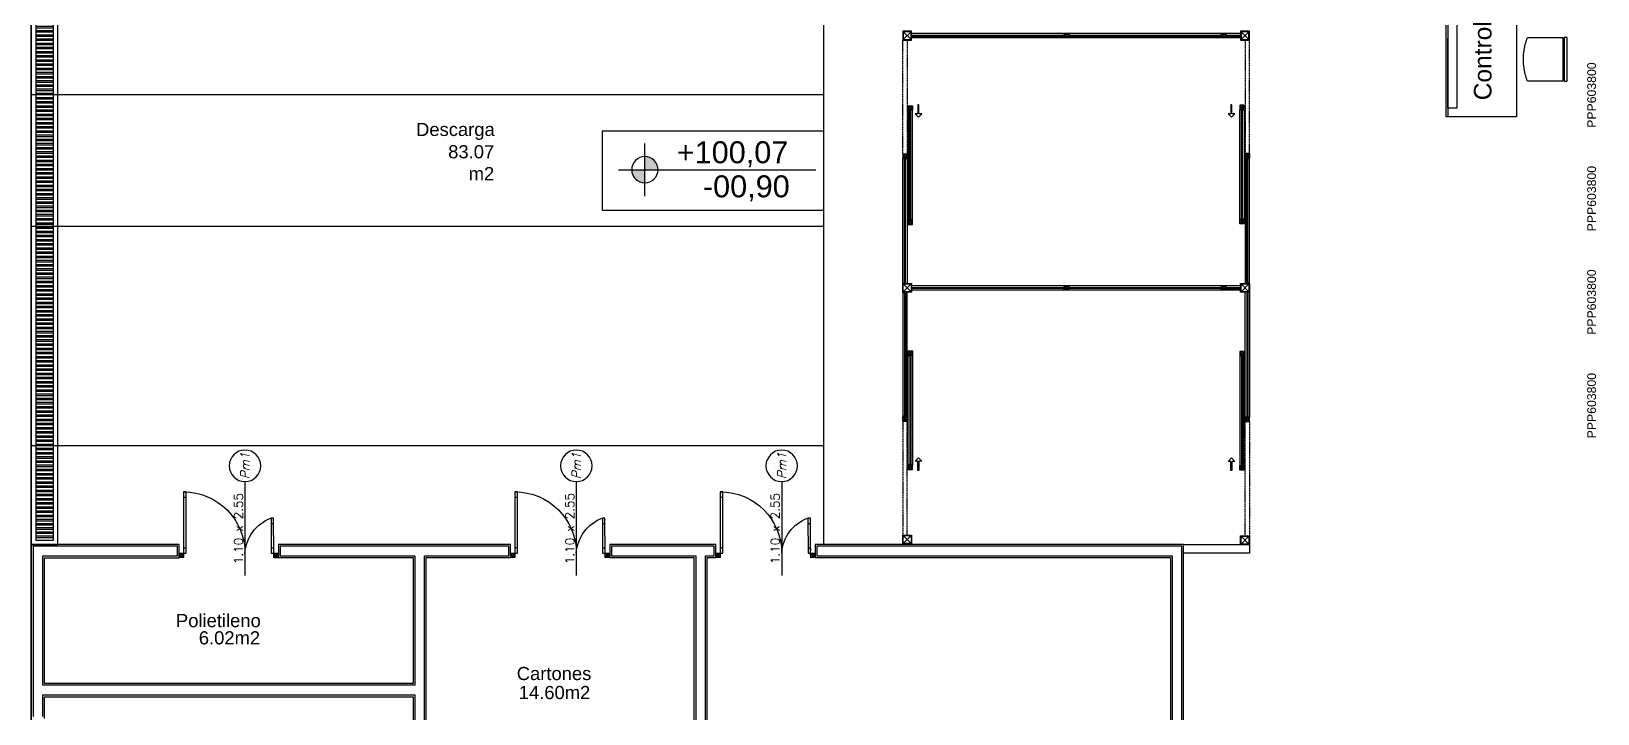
# Model space of a CAD drawing. Header units: millimetres. Extents: x 2698011 to 2856548, y 1019778 to 1210064.
# Drawn here: x 2741826 to 2759676, y 1157657 to 1165436 of the extents above; entities that cross this region are included whole.
import ezdxf
from ezdxf.enums import TextEntityAlignment as Align

# ---------------------------------------------------------------- set-up
doc = ezdxf.new("R2010")
doc.units = ezdxf.units.MM
for name, pattern in [('CONTINUA', [0]), ('DASHED2', [9.525, 6.35, -3.175]), ('HIDDEN2', [4.7625, 3.175, -1.5875])]:
    doc.linetypes.add(name, pattern=pattern)
for name, color, linetype in [('-pluvial', 9, 'Continuous'), ('.REVOQUE', 9, 'Continuous'), ('A-Aberturas', 9, 'Continuous'), ('ABERTURA', 9, 'CONTINUA'), ('Arq. Mamparas metálicas', 9, 'Continuous'), ('Arq. Mob. Móvil', 9, 'Continuous'), ('Arq. Niveles', 9, 'Continuous'), ('COSTAN-CAM-LAT NUM', 6, 'Continuous'), ('cotas', 9, 'Continuous'), ('DURLOCK', 9, 'Continuous'), ('EQUIPO_MADERA', 9, 'Continuous'), ('LOTES', 9, 'Continuous'), ('M-Mampara', 9, 'CONTINUA'), ('Mampostería', 9, 'Continuous'), ('MOVILIARIO MOVIL', 9, 'Continuous'), ('nombre de locales', 9, 'Continuous'), ('nombre de locales-m2', 9, 'Continuous'), ('nomenclatura de aberturas', 9, 'Continuous'), ('piso', 9, 'Continuous'), ('TEXTO areas', 9, 'Continuous'), ('Textos', 9, 'Continuous')]:
    doc.layers.add(name, color=color, linetype=linetype)
doc.layers.get('MOVILIARIO MOVIL').off()
doc.styles.add('_ROMANS', font='ROMANS.SHX')
doc.styles.add('_Romans Obl', font='ROMANS.SHX', dxfattribs={"oblique": 15})
doc.styles.add('arial', font='arial.ttf')
doc.styles.add('costan', font='arial.ttf')
doc.styles.add('Estilo1', font='simplex.shx', dxfattribs={"height": 0.15})
doc.styles.get("Standard").update_dxf_attribs({"font": 'arial.ttf'})

# ---------------------------------------------------------------- blocks, each defined once
blk = doc.blocks.new('A$C1FB93DB3')
at = {"layer": 'LOTES', "ltscale": 3}
blk.add_line((62.542, -108.061), (-13.398, -100.667), dxfattribs=at)
blk = doc.blocks.new('A$C785757E0')
for p, q in [((0.048, 0.073), (0.006, 0.035)), ((0.046, 0.033), (0.008, 0.075)), ((0.007, -1.006), (-0.034, -1.044)), ((0.006, -1.046), (-0.033, -1.004))]:
    blk.add_line(p, q)
for points in [[(0.001, 0.03), (0, 0), (-0.7, 0.026), (-0.698, 0.056)], [(-0.638, 0.054), (-0.64, 0.024), (-0.7, 0.026), (-0.698, 0.056)], [(0.001, 0.03), (0, 0), (-0.06, 0.002), (-0.059, 0.032)], [(0.051, 0.028), (0.053, 0.078), (0.003, 0.08), (0.001, 0.03)], [(0.046, 0.033), (0.048, 0.073), (0.008, 0.075), (0.006, 0.035)], [(-0.036, -0.969), (-0.037, -0.999), (-0.437, -0.981), (-0.436, -0.951)], [(-0.376, -0.953), (-0.377, -0.983), (-0.437, -0.981), (-0.436, -0.951)], [(-0.036, -0.969), (-0.037, -0.999), (-0.097, -0.997), (-0.096, -0.967)], [(0.011, -1.051), (0.013, -1.001), (-0.037, -0.999), (-0.039, -1.049)], [(0.006, -1.046), (0.007, -1.006), (-0.033, -1.004), (-0.034, -1.044)]]:
    blk.add_lwpolyline(points, close=True)
for centre, radius, start, end in [((0.001, 0.03), 0.7, 177.8535, 267.8535), ((-0.015, -1.125), 0.456, 91.2938, 157.5123)]:
    blk.add_arc(centre, radius, start, end)
blk = doc.blocks.new('ESCRITORIO')
at = {"layer": 'EQUIPO_MADERA'}
for p, q in [((0, -0.037), (0, 0)), ((0, 0), (0.5, 0)), ((0.5, 0), (0.5, -0.037)), ((0.5, -0.037), (0, -0.037)), ((0.5, -0.052), (0, -0.052)), ((0, -0.052), (0, -0.454)), ((0.5, -0.454), (0.5, -0.052)), ((0.5, -0.052), (0.5, -0.052)), ((0, -0.454), (0.008, -0.457)), ((0.008, -0.457), (0.016, -0.46)), ((0.016, -0.46), (0.024, -0.462)), ((0.024, -0.462), (0.031, -0.465)), ((0.031, -0.465), (0.039, -0.467)), ((0.039, -0.467), (0.047, -0.47)), ((0.047, -0.47), (0.055, -0.472)), ((0.055, -0.472), (0.063, -0.474)), ((0.063, -0.474), (0.07, -0.476)), ((0.07, -0.476), (0.078, -0.478)), ((0.078, -0.478), (0.086, -0.48)), ((0.086, -0.48), (0.094, -0.482)), ((0.094, -0.482), (0.102, -0.484)), ((0.102, -0.484), (0.109, -0.485)), ((0.109, -0.485), (0.117, -0.487)), ((0.117, -0.487), (0.125, -0.488)), ((0.125, -0.488), (0.133, -0.49)), ((0.133, -0.49), (0.141, -0.491)), ((0.141, -0.491), (0.149, -0.492)), ((0.149, -0.492), (0.156, -0.493)), ((0.156, -0.493), (0.164, -0.494)), ((0.164, -0.494), (0.172, -0.495)), ((0.172, -0.495), (0.18, -0.496)), ((0.18, -0.496), (0.188, -0.497)), ((0.188, -0.497), (0.195, -0.498)), ((0.195, -0.498), (0.203, -0.498)), ((0.203, -0.498), (0.211, -0.499)), ((0.211, -0.499), (0.219, -0.499)), ((0.219, -0.499), (0.227, -0.499)), ((0.227, -0.499), (0.234, -0.5)), ((0.234, -0.5), (0.242, -0.5)), ((0.242, -0.5), (0.25, -0.5)), ((0.25, -0.5), (0.258, -0.5)), ((0.258, -0.5), (0.266, -0.5)), ((0.266, -0.5), (0.274, -0.499)), ((0.274, -0.499), (0.281, -0.499)), ((0.281, -0.499), (0.289, -0.499)), ((0.289, -0.499), (0.297, -0.498)), ((0.297, -0.498), (0.305, -0.498)), ((0.305, -0.498), (0.313, -0.497)), ((0.313, -0.497), (0.32, -0.496)), ((0.32, -0.496), (0.328, -0.495)), ((0.328, -0.495), (0.336, -0.494)), ((0.336, -0.494), (0.344, -0.493)), ((0.344, -0.493), (0.352, -0.492)), ((0.352, -0.492), (0.359, -0.491)), ((0.359, -0.491), (0.367, -0.49)), ((0.367, -0.49), (0.375, -0.488)), ((0.375, -0.488), (0.383, -0.487)), ((0.383, -0.487), (0.391, -0.485)), ((0.391, -0.485), (0.399, -0.484)), ((0.399, -0.484), (0.406, -0.482)), ((0.406, -0.482), (0.414, -0.48)), ((0.414, -0.48), (0.422, -0.478)), ((0.422, -0.478), (0.43, -0.476)), ((0.43, -0.476), (0.438, -0.474)), ((0.438, -0.474), (0.445, -0.472)), ((0.445, -0.472), (0.453, -0.47)), ((0.453, -0.47), (0.461, -0.467)), ((0.461, -0.467), (0.469, -0.465)), ((0.469, -0.465), (0.477, -0.462)), ((0.477, -0.462), (0.484, -0.46)), ((0.484, -0.46), (0.492, -0.457)), ((0.492, -0.457), (0.5, -0.454)), ((0.893, -0.579), (-0.407, -0.579)), ((-0.407, -0.579), (-0.407, -1.38)), ((0.893, -0.579), (0.893, -1.38)), ((0.893, -1.36), (-0.407, -1.36)), ((-0.407, -1.36), (-0.407, -1.38)), ((-0.407, -1.38), (0.593, -1.38)), ((-0.407, -1.38), (0.893, -1.38)), ((0.793, -1.26), (-0.307, -1.26)), ((-0.307, -1.26), (-0.307, -1.36)), ((-0.307, -1.36), (0.493, -1.36))]:
    blk.add_line(p, q, dxfattribs=at)
at = {"layer": 'EQUIPO_MADERA', "linetype": 'Continuous'}
blk.add_line((0.793, -1.36), (0.793, -1.26), dxfattribs=at)
blk = doc.blocks.new('cot abert izq')
blk.add_line((0.359, 0), (2.501, 0))
blk.add_circle((0, 0), 0.359)
at = {"style": '_Romans Obl', "oblique": 15}
blk.add_attdef('ABERTURA', text='', height=0.2, rotation=360, dxfattribs=at).set_placement((0, 0), align=Align.MIDDLE_CENTER)
at = {"style": '_ROMANS'}
for tag, p in [('DIM', (1.43, 0.05)), ('ANT', (1.43, -0.25))]:
    blk.add_attdef(tag, text='', height=0.2, rotation=360, dxfattribs=at).set_placement(p, align=Align.CENTER)
blk = doc.blocks.new('A$C2AEE2284')
at = {"layer": '-pluvial'}
h = blk.add_hatch(dxfattribs=at)
h.set_pattern_fill('ANSI32', color=256, scale=0.005, angle=45, style=0)
h.set_pattern_definition([(360, (0.05, -2.74866), (4e-11, 0.047625), []), (360, (0.065875, -2.764534), (4e-11, 0.047625), [])])
h.paths.add_polyline_path([(0.25, -0.95), (0.25, 5.284), (0.05, 5.284), (0.05, -0.709)])
h.paths.add_polyline_path([(0.05, -2.844), (0.25, -2.844), (0.25, -0.95), (0.05, -0.709)])
for p, q in [((0, 5.334), (0, -2.894)), ((0.3, 5.334), (0, 5.334)), ((0.05, 5.284), (0.05, -2.844)), ((0.25, 5.284), (0.05, 5.284)), ((0.25, 5.284), (0.25, -2.844)), ((0.3, 5.334), (0.3, -2.894)), ((0.25, -2.844), (0.05, -2.844)), ((0, -2.894), (0.3, -2.894))]:
    blk.add_line(p, q, dxfattribs=at)
blk = doc.blocks.new('NIVELLL')
at = {"layer": 'Arq. Niveles', "ltscale": 0.3}
h = blk.add_hatch(color=256, dxfattribs=at)
h.paths.add_polyline_path([(-1112.398, -99.276), (-1112.298, -99.276), (-1112.298, -99.176, 0.414214)])
h.paths.add_polyline_path([(-1112.198, -99.276), (-1112.298, -99.276), (-1112.298, -99.376, 0.414214)])
for p, q in [((-1112.298, -99.076), (-1112.298, -99.476)), ((-1112.498, -99.276), (-1110.998, -99.276))]:
    blk.add_line(p, q, dxfattribs=at)
blk.add_circle((-1112.298, -99.276), 0.1, dxfattribs=at)

msp = doc.modelspace()

# ---------------------------------------------------------------- hatches: boundary and pattern name
at = {"layer": 'cotas'}
h = msp.add_hatch(dxfattribs=at)
h.set_pattern_fill('_USER', color=256, scale=15, angle=232.7408738, style=0, pattern_type=0)
h.set_pattern_definition([(179.99887, (2751840.39, 1161745.057), (-0.000295, -15), [])])
h.paths.add_polyline_path([(2751837.43, 1165538.746), (2751847.432, 1165538.746)])
h.paths.add_polyline_path([(2751847.482, 1163287.277), (2751837.482, 1163287.277), (2751837.452, 1164542.277), (2751847.453, 1164542.277)])
h.paths.add_polyline_path([(2751847.476, 1163592.277), (2751837.473, 1163592.277)])
h.paths.add_polyline_path([(2751837.452, 1164557.275), (2751842.453, 1164562.277), (2751837.452, 1164567.278), (2751837.452, 1164567.432), (2751842.607, 1164562.277), (2751837.452, 1164557.121)])
h = msp.add_hatch(dxfattribs=at)
h.set_pattern_fill('_USER', color=256, scale=15, angle=232.7408738, style=0, pattern_type=0)
h.set_pattern_definition([(359.99887, (2755624.495, 1161739.116), (-0.000295, -15), [])])
h.paths.add_polyline_path([(2755627.479, 1165544.687), (2755617.477, 1165544.687)])
h.paths.add_polyline_path([(2755622.341, 1164568.218), (2755627.496, 1164563.062), (2755627.496, 1164573.373)])
h.paths.add_polyline_path([(2755617.495, 1164563.371), (2755622.341, 1164568.218), (2755617.494, 1164573.064)])
h.paths.add_polyline_path([(2755617.516, 1163293.217), (2755627.516, 1163293.218), (2755627.496, 1164548.218), (2755617.495, 1164548.218)])
h.paths.add_polyline_path([(2755617.51, 1163598.218), (2755627.512, 1163598.218)])
h = msp.add_hatch(dxfattribs=at)
h.set_pattern_fill('_USER', color=256, scale=15, angle=232.7408738, style=0, pattern_type=0)
h.set_pattern_definition([(179.99887, (2751780.379, 1161193.485), (-0.000295, -15), [])])
h.paths.add_polyline_path([(2751777.46, 1163990.702), (2751787.463, 1163990.703), (2751787.455, 1163983.203), (2751777.452, 1163983.202)])
h.paths.add_polyline_path([(2751777.451, 1164530.806), (2751787.453, 1164530.806), (2751787.453, 1164530.729), (2751777.451, 1164530.729)])
h.paths.add_polyline_path([(2751782.618, 1164010.702), (2751777.462, 1164005.547), (2751777.462, 1164015.858)])
h.paths.add_polyline_path([(2751787.464, 1164005.856), (2751782.618, 1164010.702), (2751787.463, 1164015.549)])
h.paths.add_polyline_path([(2751777.463, 1163990.702), (2751787.464, 1163990.703), (2751787.497, 1162563.156), (2751777.497, 1162563.156)])
h = msp.add_hatch(dxfattribs=at)
h.set_pattern_fill('_USER', color=256, scale=15, angle=232.7408738, style=0, pattern_type=0)
h.set_pattern_definition([(359.99887, (2755684.484, 1161187.542), (-0.000295, -15), [])])
h.paths.add_polyline_path([(2755687.518, 1163989.146), (2755677.516, 1163989.146), (2755677.503, 1163989.146), (2755687.506, 1163989.146)])
h.paths.add_polyline_path([(2755687.498, 1164541.673), (2755677.496, 1164541.672)])
h.paths.add_polyline_path([(2755682.352, 1164016.646), (2755687.507, 1164011.49), (2755687.507, 1164021.801)])
h.paths.add_polyline_path([(2755677.506, 1164011.8), (2755682.352, 1164016.646), (2755677.505, 1164021.492)])
h.paths.add_polyline_path([(2755687.507, 1163996.646), (2755677.506, 1163996.646), (2755677.529, 1162563.264), (2755687.529, 1162563.264)])
h = msp.add_hatch(dxfattribs=at)
h.set_pattern_fill('_USER', color=256, scale=15, angle=232.7408738, style=0, pattern_type=0)
h.set_pattern_definition([(179.99887, (2751780.293, 1158324.364), (-0.000295, -15), [])])
h.paths.add_polyline_path([(2751777.354, 1160040.238), (2751787.357, 1160040.238), (2751787.357, 1160035.238), (2751777.354, 1160035.238)])
h.paths.add_polyline_path([(2751777.364, 1160491.681), (2751787.366, 1160491.681), (2751787.366, 1160496.681), (2751777.364, 1160496.681)])
h.paths.add_polyline_path([(2751782.531, 1161016.708), (2751777.376, 1161021.863), (2751777.376, 1161011.553)])
h.paths.add_polyline_path([(2751787.377, 1161021.554), (2751782.531, 1161016.708), (2751787.377, 1161011.862)])
h.paths.add_polyline_path([(2751777.376, 1161036.708), (2751787.378, 1161036.708), (2751787.411, 1162458.329), (2751777.411, 1162458.329)])
h = msp.add_hatch(dxfattribs=at)
h.set_pattern_fill('_USER', color=256, scale=15, angle=232.7408738, style=0, pattern_type=0)
h.set_pattern_definition([(359.99887, (2755684.398, 1158318.42), (-0.000295, -15), [])])
h.paths.add_polyline_path([(2755687.404, 1160034.295), (2755677.401, 1160034.295), (2755677.401, 1160029.295), (2755687.404, 1160029.295)])
h.paths.add_polyline_path([(2755687.412, 1160485.738), (2755677.41, 1160485.738), (2755677.41, 1160490.738), (2755687.412, 1160490.738)])
h.paths.add_polyline_path([(2755682.265, 1161010.765), (2755687.421, 1161015.92), (2755687.42, 1161005.609)])
h.paths.add_polyline_path([(2755677.419, 1161015.611), (2755682.265, 1161010.765), (2755677.419, 1161005.919)])
h.paths.add_polyline_path([(2755687.421, 1161030.764), (2755677.42, 1161030.765), (2755677.443, 1162458.221), (2755687.443, 1162458.221)])
h = msp.add_hatch(dxfattribs=at)
h.set_pattern_fill('_USER', color=256, scale=15, angle=232.7408738, style=0, pattern_type=0)
h.set_pattern_definition([(179.9989, (2751840.304, 1158875.936), (-0.000295, -15), [])])
h.paths.add_polyline_path([(2751837.344, 1159488.664), (2751847.346, 1159488.664)])
h.paths.add_polyline_path([(2751847.396, 1161740.133), (2751837.395, 1161740.134), (2751837.366, 1160485.134), (2751847.367, 1160485.133)])
h.paths.add_polyline_path([(2751847.39, 1161435.133), (2751837.387, 1161435.134)])
h.paths.add_polyline_path([(2751837.366, 1160470.135), (2751842.367, 1160465.133), (2751837.365, 1160460.132), (2751837.365, 1160459.978), (2751842.521, 1160465.133), (2751837.366, 1160470.289)])
h = msp.add_hatch(dxfattribs=at)
h.set_pattern_fill('_USER', color=256, scale=15, angle=232.7408738, style=0, pattern_type=0)
h.set_pattern_definition([(359.9989, (2755624.408, 1158869.995), (-0.000295, -15), [])])
h.paths.add_polyline_path([(2755627.393, 1159482.723), (2755617.39, 1159482.723)])
h.paths.add_polyline_path([(2755622.254, 1160459.193), (2755627.41, 1160464.348), (2755627.409, 1160454.037)])
h.paths.add_polyline_path([(2755617.408, 1160464.039), (2755622.254, 1160459.193), (2755617.408, 1160454.347)])
h.paths.add_polyline_path([(2755617.429, 1161734.193), (2755627.43, 1161734.192), (2755627.41, 1160479.192), (2755617.409, 1160479.193)])
h.paths.add_polyline_path([(2755617.423, 1161429.193), (2755627.426, 1161429.192)])

# ---------------------------------------------------------------- linework, layer by layer
at = {"layer": '.REVOQUE'}
for points in [[(2746325.863, 1154650.718), (2746325.867, 1159435.764), (2747286.725, 1159435.764), (2747286.725, 1159585.764), (2744640.842, 1159585.764), (2744640.842, 1159435.501), (2746175.864, 1159435.753), (2746175.864, 1158000.689), (2741975.849, 1158000.689), (2741975.849, 1159435.072), (2743510.842, 1159435.32), (2743510.842, 1159585.764), (2741825.849, 1159585.764), (2741825.849, 1157602.822)], [(2749527.584, 1154650.718), (2749527.584, 1159435.764), (2749627.584, 1159435.764), (2749627.584, 1159585.764), (2748416.725, 1159585.764), (2748416.725, 1159435.764), (2749377.584, 1159435.764), (2749377.584, 1154650.718)], [(2754957.614, 1154650.718), (2754957.614, 1159585.764), (2750757.584, 1159585.764), (2750757.584, 1159435.764), (2754807.614, 1159435.764), (2754807.614, 1154650.718)], [(2741975.849, 1157602.822), (2741975.849, 1157850.689), (2746175.864, 1157850.689), (2746175.864, 1154650.718)]]:
    msp.add_lwpolyline(points, dxfattribs=at)
at = {"layer": 'ABERTURA', "linetype": 'ByBlock'}
for p, q in [((2751822.453, 1164542.276), (2751862.453, 1164582.277)), ((2751822.453, 1164582.276), (2751862.453, 1164542.277)), ((2755642.495, 1164548.218), (2755602.494, 1164588.217)), ((2755642.494, 1164588.218), (2755602.495, 1164548.217)), ((2751762.617, 1164030.702), (2751802.618, 1163990.703)), ((2751762.618, 1163990.702), (2751802.617, 1164030.703)), ((2755702.352, 1163996.646), (2755662.351, 1164036.645)), ((2755702.351, 1164036.646), (2755662.352, 1163996.645)), ((2751822.478, 1163279.776), (2751862.479, 1163239.777)), ((2751822.479, 1163239.776), (2751862.478, 1163279.777)), ((2755642.52, 1163285.718), (2755602.52, 1163245.717)), ((2755642.52, 1163245.718), (2755602.52, 1163285.717)), ((2751822.392, 1161747.634), (2751862.393, 1161787.633)), ((2751822.393, 1161787.634), (2751862.392, 1161747.633)), ((2755642.434, 1161781.692), (2755602.433, 1161741.693)), ((2755642.433, 1161741.692), (2755602.434, 1161781.693)), ((2751762.531, 1160996.708), (2751802.532, 1161036.707)), ((2751762.532, 1161036.708), (2751802.531, 1160996.707)), ((2755702.266, 1161030.764), (2755662.265, 1160990.765)), ((2755702.265, 1160990.764), (2755662.266, 1161030.765)), ((2751822.367, 1160485.134), (2751862.366, 1160445.133)), ((2751822.367, 1160445.134), (2751862.367, 1160485.133)), ((2755642.407, 1160439.192), (2755602.408, 1160479.193)), ((2755642.408, 1160479.192), (2755602.408, 1160439.193))]:
    msp.add_line(p, q, dxfattribs=at)
for points in [[(2751822.454, 1164542.276), (2751822.453, 1164582.276), (2751862.453, 1164582.277), (2751862.454, 1164542.277)], [(2755642.495, 1164548.218), (2755642.494, 1164588.218), (2755602.494, 1164588.217), (2755602.495, 1164548.217)], [(2751822.478, 1163279.776), (2751822.479, 1163239.776), (2751862.479, 1163239.777), (2751862.478, 1163279.777)], [(2755642.519, 1163285.718), (2755642.52, 1163245.718), (2755602.52, 1163245.717), (2755602.519, 1163285.717)], [(2751822.392, 1161747.634), (2751822.393, 1161787.634), (2751862.393, 1161787.633), (2751862.392, 1161747.633)], [(2755642.433, 1161741.692), (2755642.434, 1161781.692), (2755602.434, 1161781.693), (2755602.433, 1161741.693)], [(2751822.367, 1160485.134), (2751822.367, 1160445.134), (2751862.367, 1160445.133), (2751862.367, 1160485.133)], [(2755642.408, 1160479.192), (2755642.407, 1160439.192), (2755602.407, 1160439.193), (2755602.408, 1160479.193)]]:
    msp.add_lwpolyline(points, close=True, dxfattribs=at)
at = {"layer": 'Arq. Mamparas metálicas', "linetype": 'ByBlock'}
for p, q in [((2751852.536, 1165430.874), (2751762.534, 1165340.876)), ((2751852.534, 1165340.874), (2751762.536, 1165430.876)), ((2753642.703, 1165405.838), (2753602.702, 1165365.839)), ((2753642.702, 1165365.838), (2753602.703, 1165405.839)), ((2753650.203, 1165390.696), (2755385.369, 1165390.648)), ((2753650.203, 1165380.838), (2755385.369, 1165380.953)), ((2755432.869, 1165365.803), (2755392.869, 1165405.804)), ((2755432.869, 1165405.803), (2755392.869, 1165365.804)), ((2755702.536, 1165430.767), (2755612.534, 1165340.769)), ((2755702.534, 1165340.767), (2755612.536, 1165430.769)), ((2751852.44, 1162555.827), (2751762.438, 1162465.83)), ((2751852.438, 1162465.827), (2751762.44, 1162555.83)), ((2753642.606, 1162530.792), (2753602.605, 1162490.793)), ((2753642.605, 1162490.792), (2753602.606, 1162530.793)), ((2753647.606, 1162515.795), (2755385.272, 1162515.761)), ((2753647.606, 1162505.952), (2755385.272, 1162506.066)), ((2755432.773, 1162530.757), (2755392.772, 1162490.758)), ((2755432.772, 1162490.757), (2755392.773, 1162530.758)), ((2755702.459, 1162555.765), (2755612.457, 1162465.768)), ((2755702.457, 1162465.765), (2755612.459, 1162555.768)), ((2751852.354, 1159686.706), (2751762.352, 1159596.708)), ((2751852.351, 1159596.706), (2751762.354, 1159686.708)), ((2755702.395, 1159680.764), (2755612.393, 1159590.766)), ((2755702.393, 1159590.764), (2755612.395, 1159680.766))]:
    msp.add_line(p, q, dxfattribs=at)
at = {"layer": 'Arq. Mamparas metálicas'}
for p, q in [((2755607.535, 1165360.77), (2751857.535, 1165360.873)), ((2755607.536, 1165410.769), (2751857.536, 1165410.873)), ((2751860.036, 1165390.877), (2753595.202, 1165390.842)), ((2751860.036, 1165380.877), (2753595.202, 1165380.993)), ((2755440.369, 1165380.803), (2755592.535, 1165380.77)), ((2755440.37, 1165390.803), (2755605.035, 1165390.77)), ((2751837.478, 1163299.777), (2751837.454, 1164534.777)), ((2751847.479, 1163287.277), (2751847.454, 1164534.777)), ((2755617.519, 1163293.218), (2755617.495, 1164540.718)), ((2755627.519, 1163305.718), (2755627.495, 1164540.718)), ((2751757.771, 1164035.702), (2751807.463, 1164035.703)), ((2755707.197, 1164041.646), (2755657.505, 1164041.645)), ((2751757.515, 1162560.656), (2751757.464, 1163985.702)), ((2751777.509, 1162563.157), (2751777.462, 1163970.702)), ((2751787.509, 1162563.158), (2751787.461, 1163983.203)), ((2751807.466, 1163985.703), (2751807.515, 1162560.657)), ((2755657.505, 1163991.645), (2755657.554, 1162560.764)), ((2755677.559, 1162563.265), (2755677.509, 1163989.146)), ((2755687.559, 1162563.265), (2755687.509, 1163976.646)), ((2755707.553, 1162560.765), (2755707.506, 1163991.646)), ((2751757.418, 1162460.829), (2751757.378, 1161041.708)), ((2751777.412, 1162458.328), (2751777.375, 1161056.708)), ((2751787.412, 1162458.328), (2751787.375, 1161044.208)), ((2751807.379, 1161041.707), (2751807.418, 1162460.828)), ((2755607.458, 1162485.723), (2751857.438, 1162485.827)), ((2755607.459, 1162535.723), (2751857.439, 1162535.827)), ((2751859.939, 1162515.831), (2753595.106, 1162515.796)), ((2751859.939, 1162505.831), (2753595.105, 1162505.947)), ((2755437.773, 1162515.757), (2755604.958, 1162515.723)), ((2755437.773, 1162505.757), (2755592.458, 1162505.723)), ((2755657.418, 1161035.765), (2755657.457, 1162460.721)), ((2755677.463, 1162458.22), (2755677.423, 1161038.265)), ((2755687.463, 1162458.22), (2755687.423, 1161050.764)), ((2755707.457, 1162460.72), (2755707.42, 1161035.764)), ((2751837.392, 1161727.634), (2751837.367, 1160492.633)), ((2751847.392, 1161740.133), (2751847.367, 1160492.633)), ((2755617.433, 1161734.193), (2755617.408, 1160486.693)), ((2755627.432, 1161721.693), (2755627.408, 1160486.692)), ((2751757.685, 1160991.708), (2751807.377, 1160991.707)), ((2755707.111, 1160985.764), (2755657.419, 1160985.765))]:
    msp.add_line(p, q, dxfattribs=at)
for points in [[(2751857.534, 1165335.873), (2751857.537, 1165435.873), (2751757.537, 1165435.876), (2751757.534, 1165335.876)], [(2751852.534, 1165340.874), (2751852.536, 1165430.874), (2751762.536, 1165430.876), (2751762.534, 1165340.876)], [(2753647.703, 1165410.838), (2753647.702, 1165360.838), (2753597.702, 1165360.839), (2753597.703, 1165410.839)], [(2753647.703, 1165410.838), (2753647.702, 1165360.838), (2753597.702, 1165360.839), (2753597.703, 1165410.839)], [(2753642.703, 1165405.838), (2753642.702, 1165365.838), (2753602.702, 1165365.839), (2753602.703, 1165405.839)], [(2753642.703, 1165405.838), (2753642.702, 1165365.838), (2753602.702, 1165365.839), (2753602.703, 1165405.839)], [(2755437.869, 1165410.803), (2755437.868, 1165360.803), (2755387.868, 1165360.804), (2755387.869, 1165410.804)], [(2755437.87, 1165410.803), (2755437.869, 1165360.803), (2755387.869, 1165360.804), (2755387.87, 1165410.804)], [(2755432.869, 1165405.803), (2755432.869, 1165365.803), (2755392.869, 1165365.804), (2755392.869, 1165405.804)], [(2755432.869, 1165405.803), (2755432.869, 1165365.803), (2755392.869, 1165365.804), (2755392.869, 1165405.804)], [(2755707.534, 1165335.767), (2755707.537, 1165435.767), (2755607.537, 1165435.769), (2755607.534, 1165335.769)], [(2755702.534, 1165340.767), (2755702.536, 1165430.767), (2755612.536, 1165430.769), (2755612.534, 1165340.769)], [(2751817.454, 1164537.276), (2751817.453, 1164587.276), (2751867.453, 1164587.277), (2751867.454, 1164537.277)], [(2751817.454, 1164537.276), (2751817.453, 1164587.276), (2751867.453, 1164587.277), (2751867.454, 1164537.277)], [(2751822.453, 1164542.276), (2751822.453, 1164582.276), (2751862.453, 1164582.277), (2751862.453, 1164542.277)], [(2755647.495, 1164543.218), (2755647.494, 1164593.218), (2755597.494, 1164593.217), (2755597.495, 1164543.217)], [(2755647.495, 1164543.218), (2755647.494, 1164593.218), (2755597.494, 1164593.217), (2755597.495, 1164543.217)], [(2755642.495, 1164548.218), (2755642.494, 1164588.218), (2755602.494, 1164588.217), (2755602.495, 1164548.217)], [(2751757.461, 1164035.702), (2751757.462, 1163985.702), (2751807.462, 1163985.703), (2751807.461, 1164035.703)], [(2751762.617, 1164030.702), (2751762.618, 1163990.702), (2751802.618, 1163990.703), (2751802.617, 1164030.703)], [(2751762.617, 1164030.702), (2751762.618, 1163990.702), (2751802.618, 1163990.703), (2751802.617, 1164030.703)], [(2755707.507, 1164041.646), (2755707.508, 1163991.646), (2755657.508, 1163991.645), (2755657.507, 1164041.645)], [(2755702.351, 1164036.646), (2755702.352, 1163996.646), (2755662.352, 1163996.645), (2755662.351, 1164036.645)], [(2755702.351, 1164036.646), (2755702.352, 1163996.646), (2755662.352, 1163996.645), (2755662.351, 1164036.645)], [(2751817.478, 1163284.776), (2751817.479, 1163234.776), (2751867.479, 1163234.777), (2751867.478, 1163284.777)], [(2751817.478, 1163284.776), (2751817.479, 1163234.776), (2751867.479, 1163234.777), (2751867.478, 1163284.777)], [(2751822.478, 1163279.776), (2751822.479, 1163239.776), (2751862.479, 1163239.777), (2751862.478, 1163279.777)], [(2755647.519, 1163290.718), (2755647.52, 1163240.718), (2755597.52, 1163240.717), (2755597.519, 1163290.717)], [(2755647.519, 1163290.718), (2755647.52, 1163240.718), (2755597.52, 1163240.717), (2755597.519, 1163290.717)], [(2755642.52, 1163285.718), (2755642.52, 1163245.718), (2755602.52, 1163245.717), (2755602.52, 1163285.717)], [(2753647.606, 1162535.792), (2753647.605, 1162485.792), (2753597.605, 1162485.793), (2753597.606, 1162535.793)], [(2753647.606, 1162535.792), (2753647.605, 1162485.792), (2753597.605, 1162485.793), (2753597.606, 1162535.793)], [(2753642.606, 1162530.792), (2753642.605, 1162490.792), (2753602.605, 1162490.793), (2753602.606, 1162530.793)], [(2753642.606, 1162530.792), (2753642.605, 1162490.792), (2753602.605, 1162490.793), (2753602.606, 1162530.793)], [(2755437.773, 1162535.757), (2755437.772, 1162485.757), (2755387.772, 1162485.758), (2755387.773, 1162535.758)], [(2755437.773, 1162535.757), (2755437.772, 1162485.757), (2755387.772, 1162485.758), (2755387.773, 1162535.758)], [(2755432.773, 1162530.757), (2755432.772, 1162490.757), (2755392.772, 1162490.758), (2755392.773, 1162530.758)], [(2755432.773, 1162530.757), (2755432.772, 1162490.757), (2755392.772, 1162490.758), (2755392.773, 1162530.758)], [(2751817.392, 1161742.634), (2751817.393, 1161792.634), (2751867.393, 1161792.633), (2751867.392, 1161742.633)], [(2751817.392, 1161742.634), (2751817.393, 1161792.634), (2751867.393, 1161792.633), (2751867.392, 1161742.633)], [(2751822.392, 1161747.634), (2751822.393, 1161787.634), (2751862.393, 1161787.633), (2751862.392, 1161747.633)], [(2755647.433, 1161736.692), (2755647.434, 1161786.692), (2755597.434, 1161786.693), (2755597.433, 1161736.693)], [(2755647.433, 1161736.692), (2755647.434, 1161786.692), (2755597.434, 1161786.693), (2755597.433, 1161736.693)], [(2755642.433, 1161741.692), (2755642.434, 1161781.692), (2755602.434, 1161781.693), (2755602.433, 1161741.693)], [(2751757.375, 1160991.708), (2751757.376, 1161041.708), (2751807.376, 1161041.707), (2751807.375, 1160991.707)], [(2751762.531, 1160996.708), (2751762.532, 1161036.708), (2751802.532, 1161036.707), (2751802.531, 1160996.707)], [(2751762.531, 1160996.708), (2751762.532, 1161036.708), (2751802.532, 1161036.707), (2751802.531, 1160996.707)], [(2755707.421, 1160985.764), (2755707.422, 1161035.764), (2755657.422, 1161035.765), (2755657.421, 1160985.765)], [(2755702.265, 1160990.764), (2755702.266, 1161030.764), (2755662.266, 1161030.765), (2755662.265, 1160990.765)], [(2755702.265, 1160990.764), (2755702.266, 1161030.764), (2755662.266, 1161030.765), (2755662.265, 1160990.765)], [(2751817.367, 1160490.134), (2751817.366, 1160440.134), (2751867.366, 1160440.133), (2751867.367, 1160490.133)], [(2751817.367, 1160490.134), (2751817.366, 1160440.134), (2751867.366, 1160440.133), (2751867.367, 1160490.133)], [(2751822.367, 1160485.134), (2751822.366, 1160445.134), (2751862.366, 1160445.133), (2751862.367, 1160485.133)], [(2755647.408, 1160484.192), (2755647.407, 1160434.192), (2755597.407, 1160434.193), (2755597.408, 1160484.193)], [(2755647.409, 1160484.192), (2755647.408, 1160434.192), (2755597.408, 1160434.193), (2755597.409, 1160484.193)], [(2755642.408, 1160479.192), (2755642.408, 1160439.192), (2755602.408, 1160439.193), (2755602.408, 1160479.193)], [(2755707.395, 1159685.764), (2755707.392, 1159585.764), (2755607.392, 1159585.766), (2755607.395, 1159685.766)], [(2755702.395, 1159680.764), (2755702.393, 1159590.764), (2755612.393, 1159590.766), (2755612.395, 1159680.766)]]:
    msp.add_lwpolyline(points, close=True, dxfattribs=at)
for points in [[(2751857.536, 1165393.374), (2751860.036, 1165393.373), (2751860.035, 1165380.873), (2751872.535, 1165380.873), (2751872.535, 1165378.373), (2751857.535, 1165378.373), (2751857.536, 1165393.374)], [(2751849.954, 1164537.277), (2751849.954, 1164534.777), (2751837.454, 1164534.777), (2751837.454, 1164522.277), (2751834.954, 1164522.277), (2751834.954, 1164537.277), (2751849.954, 1164537.277)], [(2755614.995, 1164543.217), (2755614.995, 1164540.717), (2755627.495, 1164540.718), (2755627.495, 1164528.218), (2755629.995, 1164528.218), (2755629.995, 1164543.218), (2755614.995, 1164543.217)], [(2751789.958, 1163985.703), (2751789.958, 1163983.203), (2751777.458, 1163983.202), (2751777.459, 1163970.702), (2751774.958, 1163970.702), (2751774.958, 1163985.702), (2751789.958, 1163985.703)], [(2755675.012, 1163991.646), (2755675.012, 1163989.146), (2755687.512, 1163989.146), (2755687.512, 1163976.646), (2755690.012, 1163976.646), (2755690.012, 1163991.646), (2755675.012, 1163991.646)], [(2755615.019, 1163290.717), (2755615.019, 1163293.217), (2755627.519, 1163293.218), (2755627.519, 1163305.718), (2755630.019, 1163305.718), (2755630.019, 1163290.718), (2755615.019, 1163290.717)], [(2751849.978, 1163284.777), (2751849.978, 1163287.277), (2751837.478, 1163287.277), (2751837.478, 1163299.777), (2751834.978, 1163299.776), (2751834.978, 1163284.776), (2751849.978, 1163284.777)], [(2751789.911, 1162460.829), (2751789.911, 1162458.329), (2751777.411, 1162458.329), (2751777.41, 1162445.829), (2751774.91, 1162445.829), (2751774.911, 1162460.829), (2751789.911, 1162460.829)], [(2751790.007, 1162560.657), (2751790.007, 1162563.157), (2751777.507, 1162563.156), (2751777.507, 1162575.656), (2751775.007, 1162575.656), (2751775.007, 1162560.656), (2751790.007, 1162560.657)], [(2751857.439, 1162518.327), (2751859.939, 1162518.327), (2751859.939, 1162505.827), (2751872.439, 1162505.827), (2751872.439, 1162503.327), (2751857.439, 1162503.327), (2751857.439, 1162518.327)], [(2755674.964, 1162460.721), (2755674.964, 1162458.221), (2755687.464, 1162458.221), (2755687.464, 1162445.721), (2755689.964, 1162445.721), (2755689.965, 1162460.721), (2755674.964, 1162460.721)], [(2755675.061, 1162560.764), (2755675.061, 1162563.264), (2755687.561, 1162563.264), (2755687.561, 1162575.764), (2755690.061, 1162575.764), (2755690.061, 1162560.764), (2755675.061, 1162560.764)], [(2751849.892, 1161742.633), (2751849.892, 1161740.133), (2751837.392, 1161740.134), (2751837.392, 1161727.634), (2751834.892, 1161727.634), (2751834.892, 1161742.634), (2751849.892, 1161742.633)], [(2755614.933, 1161736.693), (2755614.933, 1161734.193), (2755627.433, 1161734.193), (2755627.433, 1161721.693), (2755629.933, 1161721.692), (2755629.933, 1161736.692), (2755614.933, 1161736.693)], [(2751789.872, 1161041.708), (2751789.872, 1161044.208), (2751777.372, 1161044.208), (2751777.372, 1161056.708), (2751774.872, 1161056.708), (2751774.872, 1161041.708), (2751789.872, 1161041.708)], [(2755674.925, 1161035.765), (2755674.925, 1161038.265), (2755687.425, 1161038.264), (2755687.426, 1161050.764), (2755689.926, 1161050.764), (2755689.926, 1161035.764), (2755674.925, 1161035.765)], [(2751849.868, 1160490.133), (2751849.868, 1160492.633), (2751837.368, 1160492.633), (2751837.368, 1160505.133), (2751834.868, 1160505.133), (2751834.867, 1160490.133), (2751849.868, 1160490.133)], [(2755614.908, 1160484.193), (2755614.908, 1160486.693), (2755627.408, 1160486.692), (2755627.409, 1160499.192), (2755629.909, 1160499.192), (2755629.909, 1160484.192), (2755614.908, 1160484.193)]]:
    msp.add_lwpolyline(points, dxfattribs=at)
at = {"layer": 'Arq. Mamparas metálicas', "linetype": 'ByBlock'}
for points in [[(2753597.702, 1165393.339), (2753595.202, 1165393.339), (2753595.202, 1165380.839), (2753582.702, 1165380.839), (2753582.702, 1165378.339), (2753597.702, 1165378.339), (2753597.702, 1165393.339)], [(2753647.703, 1165393.338), (2753650.203, 1165393.338), (2753650.203, 1165380.838), (2753662.703, 1165380.838), (2753662.703, 1165378.337), (2753647.703, 1165378.338), (2753647.703, 1165393.338)], [(2755387.869, 1165393.304), (2755385.369, 1165393.304), (2755385.369, 1165380.804), (2755372.869, 1165380.804), (2755372.869, 1165378.304), (2755387.869, 1165378.304), (2755387.869, 1165393.304)], [(2755437.87, 1165393.303), (2755440.37, 1165393.303), (2755440.369, 1165380.803), (2755452.869, 1165380.803), (2755452.869, 1165378.303), (2755437.869, 1165378.303), (2755437.87, 1165393.303)], [(2755607.535, 1165393.269), (2755605.035, 1165393.269), (2755605.035, 1165380.769), (2755592.535, 1165380.77), (2755592.535, 1165378.269), (2755607.535, 1165378.269), (2755607.535, 1165393.269)], [(2753597.606, 1162518.293), (2753595.106, 1162518.293), (2753595.105, 1162505.793), (2753582.605, 1162505.793), (2753582.605, 1162503.293), (2753597.605, 1162503.293), (2753597.606, 1162518.293)], [(2753647.606, 1162518.292), (2753650.106, 1162518.292), (2753650.106, 1162505.792), (2753662.606, 1162505.791), (2753662.606, 1162503.291), (2753647.606, 1162503.292), (2753647.606, 1162518.292)], [(2755387.772, 1162518.258), (2755385.272, 1162518.258), (2755385.272, 1162505.758), (2755372.772, 1162505.758), (2755372.772, 1162503.258), (2755387.772, 1162503.258), (2755387.772, 1162518.258)], [(2755437.773, 1162518.257), (2755440.273, 1162518.257), (2755440.273, 1162505.757), (2755452.773, 1162505.757), (2755452.773, 1162503.256), (2755437.773, 1162503.257), (2755437.773, 1162518.257)], [(2755607.458, 1162518.223), (2755604.958, 1162518.223), (2755604.958, 1162505.723), (2755592.458, 1162505.723), (2755592.458, 1162503.223), (2755607.458, 1162503.222), (2755607.458, 1162518.223)]]:
    msp.add_lwpolyline(points, dxfattribs=at)
at = {"layer": 'Arq. Mamparas metálicas', "extrusion": (6.5252e-07, 9.11281e-08, 1), "elevation": -0.474}
msp.add_lwpolyline([(2751817.454, 1164537.276), (2751817.478, 1163284.776), (2751867.478, 1163284.777), (2751867.454, 1164537.277)], close=True, dxfattribs=at)
at = {"layer": 'Arq. Mamparas metálicas', "extrusion": (-6.52523e-07, 9.11025e-08, 1), "elevation": 0.473}
msp.add_lwpolyline([(2755647.495, 1164543.218), (2755647.52, 1163290.718), (2755597.519, 1163290.717), (2755597.495, 1164543.217)], close=True, dxfattribs=at)
at = {"layer": 'Arq. Mamparas metálicas', "linetype": 'ByBlock'}
for points in [[(2751857.44, 1162560.827), (2751857.438, 1162460.827), (2751757.438, 1162460.83), (2751757.44, 1162560.83)], [(2751852.44, 1162555.827), (2751852.438, 1162465.827), (2751762.438, 1162465.83), (2751762.44, 1162555.83)], [(2755707.459, 1162560.765), (2755707.457, 1162460.765), (2755607.457, 1162460.768), (2755607.459, 1162560.768)], [(2755702.459, 1162555.765), (2755702.457, 1162465.765), (2755612.457, 1162465.768), (2755612.459, 1162555.768)], [(2751857.354, 1159691.706), (2751857.351, 1159591.706), (2751757.351, 1159591.708), (2751757.354, 1159691.708)], [(2751852.354, 1159686.706), (2751852.351, 1159596.706), (2751762.351, 1159596.708), (2751762.354, 1159686.708)]]:
    msp.add_lwpolyline(points, close=True, dxfattribs=at)
at = {"layer": 'Arq. Mamparas metálicas', "extrusion": (6.5252e-07, -9.11281e-08, 1), "elevation": -0.473}
msp.add_lwpolyline([(2751817.367, 1160490.134), (2751817.392, 1161742.634), (2751867.392, 1161742.633), (2751867.367, 1160490.133)], close=True, dxfattribs=at)
at = {"layer": 'Arq. Mamparas metálicas', "extrusion": (-6.52523e-07, -9.11025e-08, 1), "elevation": 0.474}
msp.add_lwpolyline([(2755647.409, 1160484.192), (2755647.433, 1161736.692), (2755597.433, 1161736.693), (2755597.409, 1160484.193)], close=True, dxfattribs=at)
at = {"layer": 'Arq. Mob. Móvil', "linetype": 'DASHED2', "ltscale": 0.02}
for p, q in [((2755607.535, 1165360.768), (2751857.537, 1165360.873)), ((2755607.458, 1162485.721), (2751857.44, 1162485.827))]:
    msp.add_line(p, q, dxfattribs=at)
at = {"layer": 'Arq. Niveles', "ltscale": 0.3}
msp.add_lwpolyline([(2750857.584, 1164298.414), (2748332.039, 1164298.414), (2748332.039, 1163397.226), (2750857.584, 1163397.226)], close=True, dxfattribs=at)
at = {"layer": 'DURLOCK'}
msp.add_lwpolyline([(2754957.614, 1159585.764), (2755707.392, 1159585.746), (2755707.392, 1159485.746), (2754957.614, 1159485.746), (2754957.614, 1159585.764)], dxfattribs=at)
at = {"layer": 'M-Mampara', "linetype": 'HIDDEN2'}
for p, q in [((2751757.463, 1164035.702), (2751757.438, 1165335.702)), ((2751807.435, 1165335.703), (2751807.461, 1164035.703)), ((2755657.482, 1165335.765), (2755657.507, 1164041.645)), ((2755707.505, 1164041.646), (2755707.479, 1165341.646)), ((2751757.377, 1160991.708), (2751757.351, 1159691.708)), ((2751807.349, 1159691.707), (2751807.375, 1160991.707)), ((2755657.395, 1159685.765), (2755657.421, 1160985.765)), ((2755707.419, 1160985.764), (2755707.393, 1159685.764))]:
    msp.add_line(p, q, dxfattribs=at)
at = {"layer": 'Mampostería'}
for points in [[(2746305.863, 1154630.718), (2746305.868, 1159455.764), (2747266.725, 1159455.764), (2747266.725, 1159565.764), (2744660.842, 1159565.764), (2744660.842, 1159455.504), (2746195.864, 1159455.756), (2746195.864, 1157980.689), (2741956.463, 1157980.689), (2741955.215, 1159455.068), (2743490.842, 1159455.316), (2743490.842, 1159565.764), (2741846.482, 1159565.764), (2741845.215, 1157622.822)], [(2749507.584, 1154630.718), (2749507.584, 1159455.764), (2749607.584, 1159455.764), (2749607.584, 1159565.764), (2748436.725, 1159565.764), (2748436.725, 1159455.764), (2749397.584, 1159455.764), (2749397.584, 1154630.718)], [(2754937.614, 1154630.718), (2754937.615, 1159565.764), (2750777.584, 1159565.764), (2750777.584, 1159455.764), (2754827.614, 1159455.764), (2754827.614, 1154630.718)], [(2741955.161, 1157622.822), (2741955.215, 1157870.689), (2746195.864, 1157870.689), (2746195.864, 1154630.718)]]:
    msp.add_lwpolyline(points, dxfattribs=at)
at = {"layer": 'piso'}
for p, q in [((2750857.584, 1159585.764), (2750857.584, 1168210.659)), ((2750857.588, 1164710.561), (2741825.849, 1164710.731)), ((2750857.584, 1163210.699), (2741825.849, 1163210.7)), ((2750857.584, 1160710.7), (2741825.849, 1160710.7))]:
    msp.add_line(p, q, dxfattribs=at)
msp.add_lwpolyline([(2741825.849, 1173010.659), (2827310.525, 1173010.659), (2827513.494, 1071926.241), (2741825.849, 1096710.659), (2741825.849, 1173010.659)], dxfattribs=at)
at = {"layer": 'TEXTO areas'}
for points in [[(2751941.762, 1164598.277), (2751929.767, 1164598.277), (2751929.767, 1164493.74), (2751897.285, 1164493.74), (2751935.765, 1164455.261), (2751974.244, 1164493.74), (2751941.762, 1164493.74), (2751941.762, 1164598.277)], [(2755508.734, 1164598.353), (2755496.739, 1164598.353), (2755496.739, 1164493.816), (2755464.257, 1164493.816), (2755502.736, 1164455.337), (2755541.216, 1164493.816), (2755508.734, 1164493.816), (2755508.734, 1164598.353)], [(2751941.585, 1160429.089), (2751929.59, 1160429.089), (2751929.59, 1160533.626), (2751897.108, 1160533.626), (2751935.587, 1160572.105), (2751974.066, 1160533.626), (2751941.585, 1160533.626), (2751941.585, 1160429.089)], [(2755508.556, 1160429.013), (2755496.561, 1160429.013), (2755496.561, 1160533.55), (2755464.079, 1160533.55), (2755502.559, 1160572.029), (2755541.038, 1160533.55), (2755508.556, 1160533.55), (2755508.556, 1160429.013)]]:
    msp.add_lwpolyline(points, dxfattribs=at)

# ---------------------------------------------------------------- block references
at = {"xscale": 1000, "yscale": 1000, "zscale": 1000, "rotation": 275.5607761118083}
msp.add_blockref('A$C1FB93DB3', (2843317.747, 1169430.057), dxfattribs=at)
at = {"xscale": 1000, "yscale": 1000, "zscale": 1000}
msp.add_blockref('A$C2AEE2284', (2741825.849, 1162476.735), dxfattribs=at)
at = {"layer": 'A-Aberturas', "xscale": -1000, "yscale": 1000, "zscale": 1000, "rotation": 87.8535311707832}
for p in [(2743590.842, 1159485.314), (2747366.725, 1159485.758), (2749707.584, 1159485.758)]:
    msp.add_blockref('A$C785757E0', p, dxfattribs=at)
at = {"layer": 'Arq. Niveles', "xscale": -1499.999999999998, "yscale": 1499.999999999998, "zscale": 1499.999999999998, "rotation": 179.9999910984708}
msp.add_blockref('NIVELLL', (4417264.479, 1014944.05), dxfattribs=at)
at = {"layer": 'MOVILIARIO MOVIL', "linetype": 'ByBlock', "extrusion": (-6.52519e-07, -9.11305e-08, 1), "xscale": -1000, "yscale": 1000, "zscale": 1000, "rotation": 270.0013285940929}
msp.add_blockref('ESCRITORIO', (2759329.553, 1164866.22, 0.474), dxfattribs=at)
at = {"layer": 'nomenclatura de aberturas'}
ref = msp.add_blockref('cot abert izq', (2744260.846, 1160482.316), dxfattribs=dict(at, xscale=-500.0000000000734, yscale=500.0000000000734, zscale=500.0000000000734, rotation=89.99983315993951))
ref.add_attrib('ABERTURA', 'Pm1', dxfattribs={"layer": '0', "color": 2, "height": 100, "rotation": 89.9998332, "style": '_Romans Obl', "oblique": 15}).set_placement((2744260.846, 1160482.316, 0), align=Align.MIDDLE_CENTER)
ref.add_attrib('DIM', '1.10 x 2.55', dxfattribs={"layer": '0', "color": 2, "height": 100, "rotation": 89.9998332, "style": '_ROMANS'}).set_placement((2744235.843, 1159767.189, 0), align=Align.CENTER)
ref = msp.add_blockref('cot abert izq', (2748036.728, 1160482.316), dxfattribs=dict(at, xscale=-500.0000000000734, yscale=500.0000000000734, zscale=500.0000000000734, rotation=89.99983315993951))
ref.add_attrib('ABERTURA', 'Pm1', dxfattribs={"layer": '0', "color": 2, "height": 100, "rotation": 89.9998332, "style": '_Romans Obl', "oblique": 15}).set_placement((2748036.728, 1160482.316, 0), align=Align.MIDDLE_CENTER)
ref.add_attrib('DIM', '1.10 x 2.55', dxfattribs={"layer": '0', "color": 2, "height": 100, "rotation": 89.9998332, "style": '_ROMANS'}).set_placement((2748011.726, 1159767.189, 0), align=Align.CENTER)
ref = msp.add_blockref('cot abert izq', (2750377.587, 1160482.299), dxfattribs=dict(at, xscale=-500.0000000000734, yscale=500.0000000000734, zscale=500.0000000000734, rotation=89.99983315993951))
ref.add_attrib('ABERTURA', 'Pm1', dxfattribs={"layer": '0', "color": 2, "height": 100, "rotation": 89.9998332, "style": '_Romans Obl', "oblique": 15}).set_placement((2750377.587, 1160482.299, 0), align=Align.MIDDLE_CENTER)
ref.add_attrib('DIM', '1.10 x 2.55', dxfattribs={"layer": '0', "color": 2, "height": 100, "rotation": 89.9998332, "style": '_ROMANS'}).set_placement((2750352.585, 1159767.172, 0), align=Align.CENTER)

# ---------------------------------------------------------------- texts
at = {"layer": 'Arq. Niveles', "char_height": 250, "width": 1800, "attachment_point": 3, "rotation": 0.0000089, "style": 'Estilo1'}
for s, insert in [('{\\fArial|b0|i0|c0|p34;+100,07}', (2750452.91, 1164181.819, -6651.597)), ('{\\fArial|b0|i0|c0|p34;-00,90}', (2750469.056, 1163793.387, -6651.597))]:
    msp.add_mtext(s, dxfattribs=dict(at, insert=insert))
at = {"layer": 'COSTAN-CAM-LAT NUM', "char_height": 100, "attachment_point": 5, "rotation": 89.9999873, "style": 'costan'}
for insert in [(2759607.721, 1164708.515), (2759607.72, 1163528.515), (2759607.72, 1162348.515), (2759607.72, 1161168.515)]:
    msp.add_mtext('PPP603800', dxfattribs=dict(at, insert=insert))
at = {"layer": 'nombre de locales'}
for s, p in [('Descarga', (2746210.468, 1164242.34)), ('Polietileno', (2743473.902, 1158643.455)), ('Cartones', (2747357.923, 1158039.758))]:
    msp.add_text(s, height=150, dxfattribs=at).set_placement(p)
at = {"layer": 'nombre de locales-m2', "char_height": 150, "attachment_point": 3}
for s, insert in [('83.07 m2', (2747101.012, 1164137.832)), ('6.02m2', (2744433.274, 1158596.547)), ('14.60m2', (2748195.828, 1157972.977, 0))]:
    msp.add_mtext_dynamic_manual_height_columns(s, width=3.02025, gutter_width=12.5, heights=[0], dxfattribs=dict(at, insert=insert))
at = {"layer": 'Textos', "insert": (2758265.822, 1165550.378, -41594.755), "char_height": 200, "attachment_point": 3, "rotation": 90.0013286, "style": 'arial'}
msp.add_mtext_dynamic_manual_height_columns('Control', width=0.8924, gutter_width=12.5, heights=[0], dxfattribs=at)

doc.saveas('drawing.dxf')
